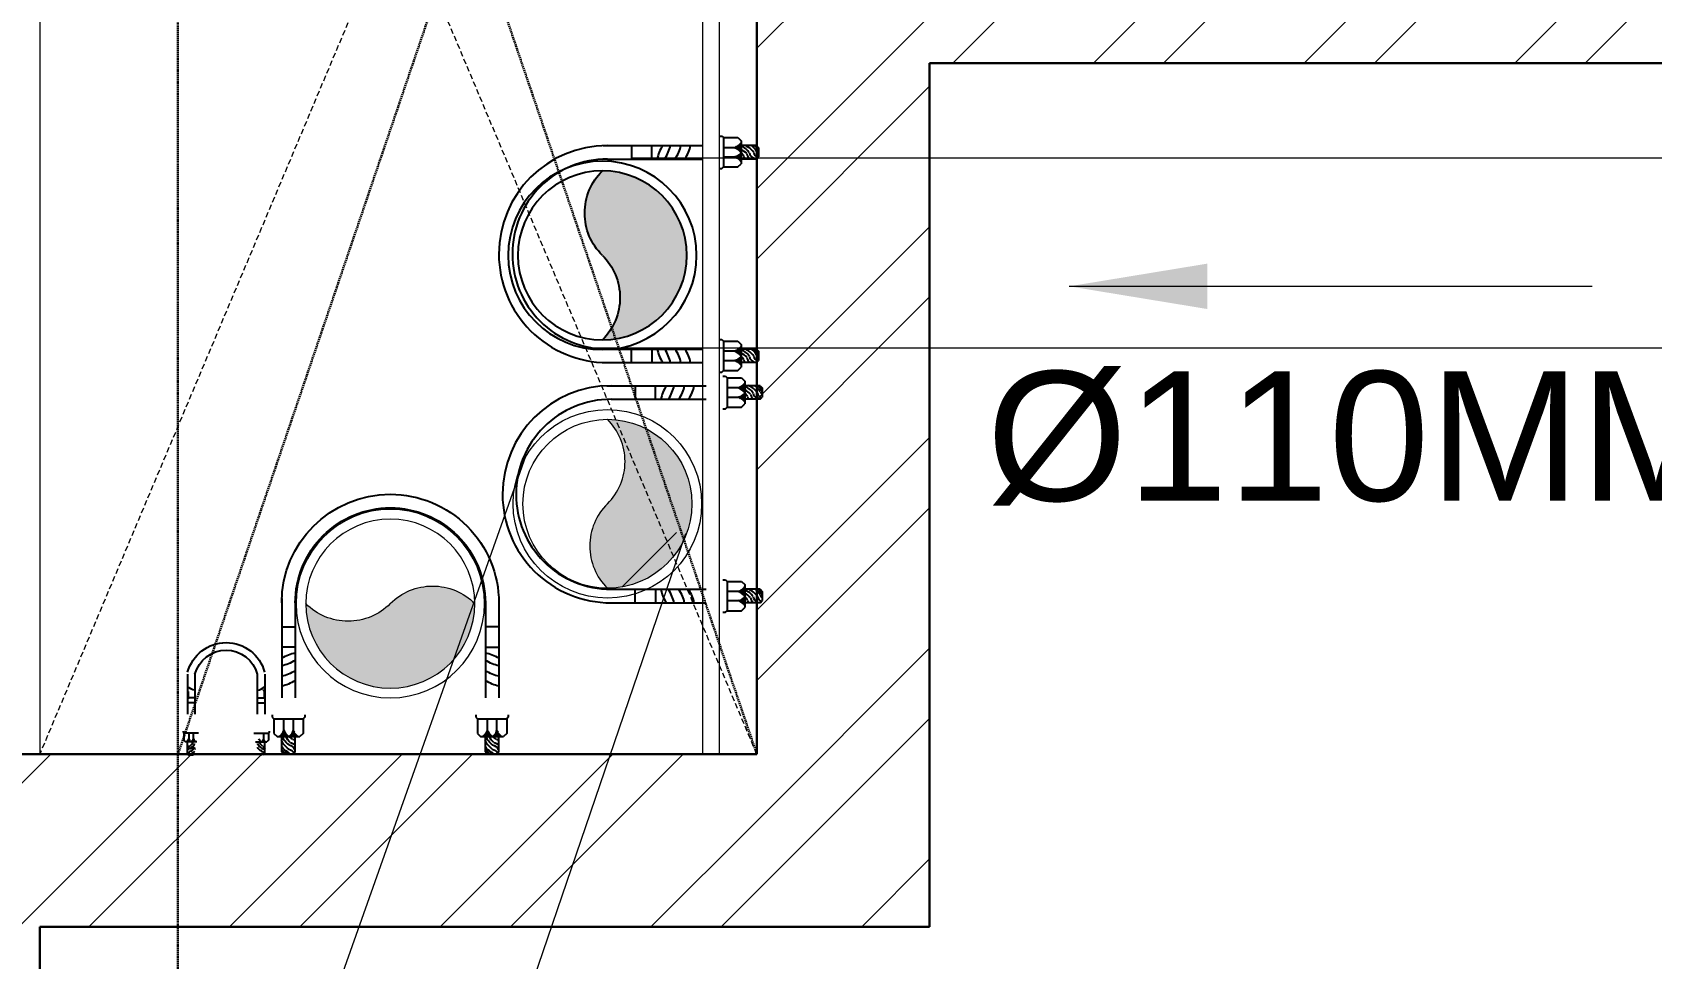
# Model space of a CAD drawing. Header units: millimetres. Extents: x 554 to 29966, y 4404 to 52986.
# Drawn here: x 17456 to 18393, y 13157 to 13693 of the extents above; entities that cross this region are included whole.
import ezdxf

# ---------------------------------------------------------------- set-up
doc = ezdxf.new("R2010")
doc.units = ezdxf.units.MM
for name, pattern in [('DASHED2', [0.375, 0.25, -0.125]), ('HIDDEN', [9.524999999999995, 6.349999999999997, -3.174999999999998]), ('HIDDEN2', [4.7624999999999975, 3.174999999999998, -1.587499999999999])]:
    doc.linetypes.add(name, pattern=pattern)
for name, color, linetype, lineweight in [('A-VOID-ABOV', 8, 'HIDDEN2', 5), ('PIPE SUPPORT', 24, 'Continuous', 18), ('PP-BEAM', 6, 'DASHED2', 30), ('PP-WALL', 7, 'Continuous', 30), ('RWP', 150, 'Continuous', 18), ('SWP', 1, 'Continuous', 15), ('WALL HATCH', 8, 'Continuous', 0)]:
    doc.layers.add(name, color=color, linetype=linetype, lineweight=lineweight)
doc.layers.add('SH - WWP', color=94, linetype='Continuous', lineweight=0, true_color=0x009e00)
doc.layers.add('SH- WWP', color=92, linetype='Continuous')
doc.styles.add('_MAA_200', font='Arial Narrow.ttf', dxfattribs={"height": 100})
doc.styles.get("Standard").update_dxf_attribs({"font": 'arial.ttf'})
doc.dimstyles.new('COLUMN DIM PLAN', dxfattribs={"dimtxt": 100, "dimasz": 50, "dimexe": 0, "dimexo": 0, "dimgap": 30, "dimtad": 0, "dimdec": 0, "dimdsep": 46, "dimtxsty": '_MAA_200', "dimblk": 'ARCHTICK', "dimcen": 2.5, "dimdle": 50, "dimclrd": 256, "dimclre": 256, "dimclrt": 256, "dimadec": 0, "dimazin": 0, "dimtfac": 1, "dimtdec": 0, "dimtmove": 1, "dimatfit": 3, "dimfxl": 1, "dimlwd": -1, "dimlwe": -1, "dimarcsym": 0})
pattern_1 = [(45, (-2728487.738031354, 3305291.588856062), (-60.98795987733971, 60.98795987733972), []), (45, (-2728447.079391504, 3305291.588856062), (-60.98795987733971, 60.98795987733972), [])]

# ---------------------------------------------------------------- blocks, each defined once
blk = doc.blocks.new('_ArchTick')
at = {"color": 0, "linetype": 'ByBlock', "const_width": 0.15}
blk.add_lwpolyline([(-0.5, -0.5), (0.5, 0.5)], dxfattribs=at)
blk = doc.blocks.new('*X16')
at = {"color": 0}
for p, q in [((113.6040440224238, 341.4692042597887), (113.7240518539459, 341.5892120913109)), ((113.7279130090329, 341.4162965511011), (114.3176786467903, 342.0060621888587)), ((113.8423566890578, 341.3539635358294), (114.318169125598, 341.8297759723697)), ((113.9481308900426, 341.2829610415177), (114.3186596044057, 341.6534897558808)), ((114.0456951115147, 341.2037485676931), (114.3191500832134, 341.4772035393919)), ((114.1352787081868, 341.1165554690687), (114.3196405620211, 341.3009173229029)), ((114.2169109186877, 341.0214109842728), (114.3201310408288, 341.1246311064139)), ((114.2904245531791, 340.9181479234677), (114.3206215196365, 340.948344889925))]:
    blk.add_line(p, q, dxfattribs=at)
blk = doc.blocks.new('HGRHGHYH')
at = {"layer": 'PIPE SUPPORT', "lineweight": -3}
for p, q in [((710620.017560834, 46857.95547085467), (710620.017560834, 46834.33842546731)), ((710624.4910779987, 46858.00753927821), (710624.4910779987, 46834.33842546745)), ((710661.3965331423, 46858.00753927821), (710661.3965331423, 46834.33842546745)), ((710665.870050307, 46857.95547085467), (710665.870050307, 46834.33842546731)), ((710620.8709940438, 46848.9311018298), (710620.8709940438, 46848.18003857404)), ((710624.4910779987, 46843.99846498478), (710620.017560834, 46843.97243077303)), ((710624.4910779987, 46841.09759101116), (710620.017560834, 46841.09759101116)), ((710620.8709940438, 46848.18003857404), (710620.4041444306, 46847.71318896184)), ((710620.4041444306, 46847.71318896184), (710620.4041444306, 46843.45694679453)), ((710661.3965331423, 46843.99846498478), (710665.870050307, 46843.97243077303)), ((710661.3965331423, 46841.09759101116), (710665.870050307, 46841.09759101116)), ((710665.4834667103, 46847.71318896184), (710665.4834667103, 46843.45694679453)), ((710617.486735596, 46824.33842545249), (710617.486735596, 46823.58736219754)), ((710617.486735596, 46823.58736219754), (710617.8929129597, 46823.18118483442)), ((710626.6157258732, 46823.18118483442), (710617.8929129597, 46823.18118483442)), ((710617.9496318431, 46823.12051258453), (710617.9496318431, 46818.86427041721)), ((710620.9149384896, 46823.18118483442), (710620.9149384896, 46819.82368085266)), ((710659.2718852677, 46823.18118483442), (710667.9946981815, 46823.18118483442)), ((710662.2978708799, 46819.81647621835), (710662.2978708799, 46823.18118483442)), ((710664.9726726515, 46823.18118483442), (710664.9726726515, 46819.82368085266)), ((710667.9379792975, 46823.12051258453), (710667.9379792975, 46818.86427041721)), ((710668.400875545, 46823.58736219754), (710667.9946981815, 46823.18118483442)), ((710668.400875545, 46824.33842545249), (710668.400875545, 46823.58736219754)), ((710617.9496318431, 46818.86427041721), (710618.8754243389, 46817.93847792246)), ((710625.6292611284, 46817.93847792246), (710618.8754243389, 46817.93847792246)), ((710619.9706203837, 46811.15510292288), (710619.9706203837, 46817.93292071131)), ((710619.9706203837, 46811.15510292288), (710620.9514913493, 46810.17423195795)), ((710660.2583500124, 46817.93847792246), (710667.0121868018, 46817.93847792246)), ((710661.4434735925, 46811.15510292288), (710662.4243445582, 46810.17423195795)), ((710662.4243445582, 46810.17423195795), (710664.9361197916, 46810.17423195795)), ((710665.9169907572, 46811.15510292288), (710664.9361197916, 46810.17423195795)), ((710665.9169907572, 46811.15510292288), (710665.9169907572, 46817.93292071131)), ((710667.9379792975, 46818.86427041721), (710667.0121868018, 46817.93847792246))]:
    blk.add_line(p, q, dxfattribs=at)
for radius in [23.56132894597941, 19.08750877272781]:
    blk.add_arc((710642.9438055705, 46853.12595794539), radius, 14.81787845265077, 165.1821215473492, dxfattribs=at)
at = {"layer": 'PIPE SUPPORT', "lineweight": -3, "extrusion": (0, 0, -1)}
for centre, major_axis, ratio, start_param, end_param in [((710626.0681659406, 46857.04269787628), (-6.151017375214372, 6.151017375214372), 0.9999999996661143, 4.109297307100639, 4.696194497845082), ((710659.1997548653, 46820.72032941198), (-2.282024696256826, 2.282024696256826), 0.9999999991016156, 2.631822640257962, 3.390408898581517), ((710665.4106651419, 46820.72032941198), (2.282024696144641, 2.282024696144641), 0.999999999637639, 2.887822711728336, 3.651362666647861), ((710662.2235368731, 46820.19316780278), (1.956046006922536, 1.956046006922536), 0.9999999998720912, 0.9126796448566, 1.738241186575686), ((710668.0728814824, 46820.72032941198), (2.282024696073218, 2.282024696073218), 0.9999999989087838, 2.892776408478627, 3.651362666944962), ((710668.6597770806, 46821.15737770115), (5.916417149257463, 5.916417149257463), 0.9999999996655577, 2.957247137780278, 3.396312688868684), ((710668.5334267244, 46819.34597414733), (-5.968419883032279, 5.968419883032277), 0.9999999986139306, 4.525575234265462, 4.924237367981683), ((710668.1112861901, 46819.28087430629), (6.728174899515832, 6.728174899515832), 0.9999999960109655, 2.900564698146366, 3.132660851971003), ((710667.67685345, 46818.55632637804), (-6.72817493470283, 6.72817493470283), 0.9999999948836359, 4.4713610270174, 4.641313219648759), ((710668.6941774103, 46820.31730185854), (4.657047953934257, 4.657047953934259), 0.9999999998143312, 3.071035400155689, 3.556541279524882), ((710661.8955381596, 46806.00151706109), (-3.179768696389378, 3.179768696389378), 0.9999999973979004, 0.9763898284104179, 1.167414142967231), ((710662.5512160296, 46809.39370073169), (1.314074097734991, 1.314074097734991), 0.9999999995543982, -0.4381618592171244, 0.3519463012584327), ((710662.9670973838, 46808.91284669548), (2.512809723012713, 2.512809723012713), 0.999999999859323, -0.5553662055825017, 0.1412754331300625), ((710663.1182685232, 46810.80726218458), (-2.505444745391315, 2.505444745391313), 0.9999999995484671, 1.015994449466341, 1.696008060453134), ((710663.5233797455, 46810.92842232572), (3.179768684796008, 3.179768684796011), 0.9999999978171192, -0.594406500628123, -0.224102447289598)]:
    blk.add_ellipse(centre, major_axis=major_axis, ratio=ratio, start_param=start_param, end_param=end_param, dxfattribs=at)
at = {"layer": 'PIPE SUPPORT', "lineweight": -3}
for centre, major_axis, ratio, start_param, end_param in [((710659.8194452001, 46857.04269787628), (6.151017375214372, 6.151017375214372), 0.9999999996661143, 4.109297307100639, 4.696194497845082), ((710617.8147296587, 46820.72032941198), (-2.282024696073218, 2.282024696073218), 0.9999999989087838, 2.892776408478627, 3.651362666944962), ((710623.6640742678, 46820.19316780278), (-1.956046006922536, 1.956046006922536), 0.9999999998720912, 0.9126796448566, 1.738241186575686), ((710620.4769459988, 46820.72032941198), (-2.282024696144641, 2.282024696144641), 0.999999999637639, 2.887822711728336, 3.651362666647861), ((710622.3642313953, 46810.92842232572), (-3.179768684796008, 3.179768684796011), 0.9999999978171192, -0.594406500628123, -0.224102447289598), ((710622.7693426174, 46810.80726218458), (2.505444745391315, 2.505444745391313), 0.9999999995484671, 1.015994449466341, 1.696008060453134), ((710622.9205137569, 46808.91284669548), (-2.512809723012713, 2.512809723012713), 0.999999999859323, -0.5553662055825017, 0.1412754331300625), ((710617.1934337305, 46820.31730185854), (-4.657047953934257, 4.657047953934259), 0.9999999998143312, 3.071035400155689, 3.556541279524882), ((710623.3363951114, 46809.39370073169), (-1.314074097734991, 1.314074097734991), 0.9999999995543982, -0.4381618592171244, 0.3519463012584327), ((710617.2278340606, 46821.15737770115), (-5.916417149257457, 5.916417149257458), 0.9999999996655577, 2.957247137780278, 3.396312688868684), ((710617.3541844164, 46819.34597414733), (5.968419883032279, 5.968419883032277), 0.9999999986139306, 4.525575234265462, 4.924237367981683)]:
    blk.add_ellipse(centre, major_axis=major_axis, ratio=ratio, start_param=start_param, end_param=end_param, dxfattribs=at)
for p, xscale, yscale, zscale, rotation in [((711411.2495958997, 47078.18288877929), -2.31448123615973, 2.314481238238573, 2.314481237439788, 90), ((709871.9169150456, 47078.17568414403), 2.31448123615973, 2.31448123615973, 2.31448123615973, 270), ((709874.6380152409, 47078.18288877929), 2.31448123615973, 2.31448123615973, 2.31448123615973, 270)]:
    blk.add_blockref('*X16', p, dxfattribs=dict(at, xscale=xscale, yscale=yscale, zscale=zscale, rotation=rotation))
blk = doc.blocks.new('*X26')
at = {"color": 0}
for p, q in [((113.7279130090329, 341.4162965511011), (114.3176786467903, 342.0060621888587)), ((113.8423566890578, 341.3539635358294), (114.318169125598, 341.8297759723697)), ((113.6040440224238, 341.4692042597887), (113.7240518539459, 341.5892120913109)), ((113.9481308900426, 341.2829610415177), (114.3186596044057, 341.6534897558808)), ((114.0456951115147, 341.2037485676931), (114.3191500832134, 341.4772035393919)), ((114.1352787081868, 341.1165554690687), (114.3196405620211, 341.3009173229029)), ((114.2169109186877, 341.0214109842728), (114.3201310408288, 341.1246311064139)), ((114.2904245531791, 340.9181479234677), (114.3206215196365, 340.948344889925))]:
    blk.add_line(p, q, dxfattribs=at)
blk = doc.blocks.new('YRTRT')
at = {"layer": 'PIPE SUPPORT', "lineweight": -3}
for p, q in [((96462.33814704539, -13447.57362357114), (96462.39076985273, -13447.52100076377)), ((96462.33818283866, -13447.5735877779), (96462.33818283866, -13447.93724713893)), ((96462.60556003159, -13447.52100076377), (96462.39076985273, -13447.52100076377)), ((96462.65818283898, -13447.57362357114), (96462.60556003159, -13447.52100076377)), ((96462.65818283898, -13447.57362357114), (96462.65818283898, -13447.93724713893)), ((96467.15814704986, -13447.5736235712), (96467.21076985725, -13447.52100076383)), ((96467.15818284314, -13447.57358777796), (96467.15818284314, -13447.93724713899)), ((96467.42556003603, -13447.52100076383), (96467.21076985725, -13447.52100076383)), ((96467.47818284339, -13447.5736235712), (96467.42556003603, -13447.52100076383)), ((96467.47818284339, -13447.5736235712), (96467.47818284339, -13447.93724713899)), ((96462.15192819848, -13448.01174899501), (96462.22643005454, -13447.93724713893)), ((96462.76993562304, -13447.93724713893), (96462.22643005454, -13447.93724713893)), ((96462.8444374791, -13448.01174899501), (96462.76993562304, -13447.93724713893)), ((96466.97192820298, -13448.01174899506), (96467.04643005902, -13447.93724713899)), ((96467.5899356275, -13447.93724713899), (96467.04643005902, -13447.93724713899)), ((96467.66443748357, -13448.01174899506), (96467.5899356275, -13447.93724713899)), ((96462.11467727047, -13448.39183319975), (96462.15192819848, -13448.35426413015)), ((96462.15192819848, -13448.35426413015), (96462.15192819848, -13448.01174899501)), ((96462.8444374791, -13448.35426413015), (96462.15192819848, -13448.35426413016)), ((96462.39055710298, -13448.35914664454), (96462.39055710298, -13448.08895620788)), ((96462.60580803412, -13448.08837642497), (96462.60580803412, -13448.35914664454)), ((96462.8444374791, -13448.35426413015), (96462.8444374791, -13448.01174899501)), ((96462.88200654867, -13448.39183319971), (96462.8444374791, -13448.35426413015)), ((96466.93467727493, -13448.39183319981), (96466.97192820298, -13448.35426413021)), ((96466.97192820298, -13448.35426413021), (96466.97192820298, -13448.01174899506)), ((96467.66443748357, -13448.35426413021), (96466.97192820293, -13448.35426413021)), ((96467.21055710744, -13448.3591466446), (96467.21055710744, -13448.08895620793)), ((96467.42580803859, -13448.08837642502), (96467.42580803859, -13448.3591466446)), ((96467.66443748357, -13448.35426413021), (96467.66443748357, -13448.01174899506)), ((96467.70200655314, -13448.39183319977), (96467.66443748357, -13448.35426413021)), ((96462.11467727047, -13448.45227396465), (96462.11467727047, -13448.39183319975)), ((96462.88200654867, -13448.45227396465), (96462.88200654867, -13448.39183319971)), ((96466.93467727493, -13448.4522739647), (96466.93467727493, -13448.39183319981)), ((96467.70200655314, -13448.4522739647), (96467.70200655314, -13448.39183319977)), ((96462.33818283863, -13451.20444779245), (96462.33818283866, -13448.85227396524)), ((96462.65818283893, -13451.10227396739), (96462.65818283898, -13448.85227396524)), ((96467.15818284314, -13451.10227396739), (96467.15818284314, -13448.85227396524)), ((96467.47818284342, -13451.20444779245), (96467.47818284342, -13448.85227396524)), ((96462.65818283893, -13450.05157989724), (96462.33818283863, -13450.05157989724)), ((96467.15818284314, -13450.05157989724), (96467.47818284342, -13450.05157989724)), ((96462.33818283863, -13450.53158634531), (96462.65818283893, -13450.53158634531)), ((96467.47818284342, -13450.53158634531), (96467.15818284314, -13450.53158634531))]:
    blk.add_line(p, q, dxfattribs=at)
at = {"layer": 'PIPE SUPPORT', "lineweight": -3, "extrusion": (0, 0, -1)}
for centre, major_axis, ratio, start_param, end_param in [((96462.53642395487, -13447.45332862739), (-0.1348098849770459, 0.1348098849770459), 0.9999999999034614, 4.157022774732605, 5.034816392505097), ((96462.55873559946, -13447.47912599548), (-0.0704988429273759, 0.0704988429273759), 0.9999999996588605, 4.274227121095428, 5.064335280969733), ((96462.59391210222, -13447.29713852289), (0.1705916077439833, 0.1705916077439833), 0.9999999985280374, 2.547186153119761, 2.738210467946155), ((96462.26044305008, -13448.00956358513), (0.3609602732295892, 0.3609602732295892), 0.9999999997756027, -0.2410279549909113, 0.1079206814815465), ((96462.28374995916, -13447.97069226828), (-0.3609602732425226, 0.3609602732425225), 0.9999999999533216, 1.329768371900432, 1.608853964383862), ((96467.35642395935, -13447.45332862745), (-0.1348098849665495, 0.1348098849665495), 0.9999999999247476, 4.157022774657454, 5.03481639246887), ((96467.37873560397, -13447.47912599554), (-0.0704988429250919, 0.0704988429250919), 0.9999999996778886, 4.274227121094328, 5.064335281009006), ((96467.41391210668, -13447.29713852295), (0.1705916077644787, 0.1705916077644788), 0.9999999991030039, 2.547186153401375, 2.738210468153488), ((96467.08044305457, -13448.00956358519), (-0.3609602734738453, 0.3609602734738452), 0.9999999993067497, 1.329768372063623, 1.678717008183729), ((96467.10374996363, -13447.97069226834), (-0.3609602734695469, 0.3609602734695469), 0.9999999993199254, 1.329768372023264, 1.608853964365007), ((96462.1410721338, -13448.16111274652), (-0.1836427454511332, 0.1836427454511332), 0.999999999893351, 1.321980081539759, 2.080566339304299), ((96462.50657992787, -13447.56146236965), (0.170591607840616, 0.170591607840616), 0.9999999998175798, 2.547186153677094, 3.128809838001576), ((96462.44831248886, -13447.63531754856), (-0.1705916080412037, 0.1705916080412037), 0.999999999172634, 4.117982480944434, 4.401037373670084), ((96462.52831376503, -13447.55496224171), (0.1344147607712574, 0.1344147607712574), 0.9999999998539598, 2.586790775358184, 3.465894773409693), ((96462.61178995932, -13448.11869015334), (-0.1574100663563356, 0.1574100663563356), 0.9999999999594631, 5.625068624619608, 6.450630167201308), ((96462.13815034585, -13448.30887129395), (0.3609602732356619, 0.3609602732356619), 0.999999999762126, -0.2410279549788759, -0.0299974789023303), ((96462.22917148277, -13448.06516695129), (-0.2498462551250625, 0.2498462551250622), 0.9999999996142932, 1.500239073097558, 1.985744952294209), ((96462.23101702826, -13448.11023623238), (-0.3174102312506335, 0.3174102312506335), 0.9999999999588574, 1.386450810686251, 1.960581019537734), ((96462.35531027, -13448.16111274652), (-0.183642745501428, 0.183642745501428), 0.9999999996070283, 1.31702638475077, 2.080566339197591), ((96462.23779560637, -13448.01305613057), (0.3202001287203565, 0.3202001287203566), 0.9999999998669814, -0.1868137474059075, 0.421005137251335), ((96462.85512458676, -13448.16111274652), (-0.1836427454341228, 0.1836427454341228), 0.9999999998437497, 5.773415294580192, 6.532001552497469), ((96466.96107213826, -13448.16111274657), (-0.1836427454511332, 0.1836427454511332), 0.999999999893351, 1.321980081539759, 2.080566339304299), ((96467.32657993236, -13447.56146236971), (-0.1705916078916122, 0.1705916078916121), 0.9999999997420946, 4.117982480757515, 4.699606164845294), ((96467.26831249335, -13447.63531754862), (-0.1705916079033848, 0.1705916079033847), 0.999999999742952, 4.117982480782877, 4.401037373487326), ((96467.34831376949, -13447.55496224177), (0.1344147607729148, 0.1344147607729148), 0.9999999997529544, 2.586790775312957, 3.465894773457341), ((96467.43178996381, -13448.11869015339), (-0.1574100663563356, 0.1574100663563356), 0.9999999999594631, 5.625068624619608, 6.450630167201308), ((96466.9581503503, -13448.308871294), (0.3609602732254824, 0.3609602732254824), 0.9999999990776997, -0.2410279551250054, -0.02999747893383), ((96467.04917148722, -13448.06516695134), (-0.2498462551128566, 0.2498462551128566), 0.9999999996738447, 1.500239073083246, 1.985744952330576), ((96467.05101703267, -13448.11023623244), (-0.3174102312642302, 0.3174102312642302), 0.9999999999294054, 1.386450810713712, 1.96058101953486), ((96467.17531027444, -13448.16111274657), (-0.183642745428047, 0.1836427454280469), 0.9999999999834772, 1.31702638455914, 2.080566339320697), ((96467.05779561082, -13448.01305613062), (0.320200128723769, 0.320200128723769), 0.999999999775471, -0.1868137474271345, 0.421005137292974), ((96467.67512459122, -13448.16111274657), (0.1836427454511332, 0.1836427454511332), 0.9999999998933508, 4.202618967875284, 4.961205225639825), ((96462.19716735712, -13449.89698836559), (0.54999385537602, 0.5499938553760205), 0.9999999999969306, -0.6092701060824738, -0.1632660786873334), ((96467.61919832494, -13449.89698836559), (-0.5499938553760205, 0.5499938553760205), 0.9999999999969301, 0.1632660786873338, 0.609270106082474), ((96462.19716735712, -13450.12858373326), (0.5499938553737664, 0.5499938553737665), 0.9999999999653816, -0.6092701060972799, -0.1632660786923932), ((96463.20624228605, -13448.48989175245), (-0.6743740752795976, 0.6743740752795975), 0.9999998328735095, 4.539180955360865, 4.549122928501664), ((96463.20624228605, -13448.72148712014), (-0.6743740340197633, 0.6743740340197631), 0.999999892291208, 4.539180945274946, 4.549122918973353), ((96466.61012339604, -13448.48989175245), (0.6743740752789461, 0.6743740752789462), 0.999999832874448, 1.73406237867807, 1.744004351818876), ((96466.61012339604, -13448.72148712014), (0.6743740340217865, 0.6743740340217868), 0.9999998922882944, 1.734062388205763, 1.744004361904144), ((96467.61919832494, -13450.12858373326), (-0.5499938553737664, 0.5499938553737663), 0.9999999999653807, 0.1632660786923936, 0.60927010609728), ((96462.19716735712, -13450.37672196184), (0.54999385537602, 0.5499938553760205), 0.9999999999969306, -0.6092701060824738, -0.1632660786873334), ((96462.8779829776, -13448.88655582733), (-0.7483036447213935, 0.7483036447213935), 0.9999999999909798, 4.131018386160066, 4.462271126186356), ((96463.20624228605, -13448.96962534873), (-0.6743740340197633, 0.6743740340197631), 0.999999892291208, 4.539180945274946, 4.549122918973353), ((96466.93838270444, -13448.88655582733), (0.7483036447213935, 0.7483036447213935), 0.9999999999909795, 1.820914180993225, 2.152166921019516), ((96466.61012339604, -13448.96962534873), (0.6743740340217865, 0.6743740340217868), 0.9999998922882944, 1.734062388205763, 1.744004361904144), ((96467.61919832494, -13450.37672196184), (-0.5499938553760205, 0.5499938553760205), 0.9999999999969301, 0.1632660786873338, 0.609270106082474), ((96464.90818284106, -13451.10227396745), (1.817264429336318, 1.817264429336318), 0.9999999999969258, 2.356194490190806, 3.926990816988777), ((96464.90818284106, -13451.10227396745), (1.590990259148384, 1.590990259148384), 0.9999999999933532, 2.356194490189019, 3.926990816990564), ((96464.90818284106, -13451.10227396745), (-1.590990259148384, 1.590990259148384), 0.9999999999998207, 2.356194490192254, 3.926990816987331), ((96464.90818284106, -13451.10227396745), (1.81726442934102, 1.817264429341022), 0.9999999999974116, 0.7853981633987424, 2.356194490191048)]:
    blk.add_ellipse(centre, major_axis=major_axis, ratio=ratio, start_param=start_param, end_param=end_param, dxfattribs=at)
at = {"layer": 'PIPE SUPPORT', "lineweight": -3, "xscale": 0.1862546401715415, "yscale": 0.1862546401715415, "zscale": 0.1862546401715415, "rotation": 90}
for p in [(96525.97121210213, -13469.23003458454), (96526.23897231332, -13469.22945480163), (96530.7912121066, -13469.23003458459), (96531.0589723178, -13469.22945480168)]:
    blk.add_blockref('*X26', p, dxfattribs=at)
blk = doc.blocks.new('*X19')
at = {"color": 0}
for p, q in [((113.7279130090329, 341.4162965511011), (114.3176786467903, 342.0060621888587)), ((113.8423566890578, 341.3539635358294), (114.318169125598, 341.8297759723697)), ((113.6040440224238, 341.4692042597887), (113.7240518539459, 341.5892120913109)), ((113.9481308900426, 341.2829610415177), (114.3186596044057, 341.6534897558808)), ((114.0456951115147, 341.2037485676931), (114.3191500832134, 341.4772035393919)), ((114.1352787081868, 341.1165554690687), (114.3196405620211, 341.3009173229029)), ((114.2169109186877, 341.0214109842728), (114.3201310408288, 341.1246311064139)), ((114.2904245531791, 340.9181479234677), (114.3206215196365, 340.948344889925))]:
    blk.add_line(p, q, dxfattribs=at)
blk = doc.blocks.new('MNBMBM')
at = {"layer": 'PIPE SUPPORT', "lineweight": -3}
for p, q in [((96481.19327059848, -13447.57362357126), (96481.24589340582, -13447.52100076388)), ((96481.19327059848, -13447.57362357126), (96481.19327059848, -13447.93724713904)), ((96481.24589340582, -13447.52100076388), (96481.46068358464, -13447.52100076388)), ((96481.513306392, -13447.57362357126), (96481.46068358464, -13447.52100076388)), ((96481.51327059873, -13447.57358777802), (96481.51327059873, -13447.93724713904)), ((96486.01327060293, -13447.5736235712), (96486.0658934103, -13447.52100076383)), ((96486.01327060293, -13447.5736235712), (96486.01327060293, -13447.93724713899)), ((96486.0658934103, -13447.52100076383), (96486.28068358912, -13447.52100076383)), ((96486.3333063965, -13447.5736235712), (96486.28068358912, -13447.52100076383)), ((96486.33327060322, -13447.57358777796), (96486.33327060322, -13447.93724713899)), ((96481.00701595827, -13448.01174899512), (96481.08151781435, -13447.93724713904)), ((96481.08151781435, -13447.93724713904), (96481.62502338283, -13447.93724713904)), ((96481.69952523893, -13448.01174899512), (96481.62502338283, -13447.93724713904)), ((96485.82701596274, -13448.01174899507), (96485.90151781883, -13447.93724713899)), ((96485.90151781883, -13447.93724713899), (96486.44502338734, -13447.93724713899)), ((96486.51952524339, -13448.01174899507), (96486.44502338734, -13447.93724713899)), ((96480.96944688873, -13448.39183319983), (96481.00701595827, -13448.35426413027)), ((96481.00701595827, -13448.35426413027), (96481.00701595827, -13448.01174899512)), ((96481.00701595827, -13448.35426413027), (96481.69952523893, -13448.35426413027)), ((96481.24564540328, -13448.08837642508), (96481.24564540328, -13448.35914664466)), ((96481.46089633444, -13448.35914664466), (96481.46089633444, -13448.08895620799)), ((96481.69952523893, -13448.35426413027), (96481.69952523893, -13448.01174899512)), ((96481.73677616696, -13448.39183319987), (96481.69952523893, -13448.35426413027)), ((96485.7894468932, -13448.39183319977), (96485.82701596274, -13448.35426413021)), ((96485.82701596274, -13448.35426413021), (96485.82701596274, -13448.01174899507)), ((96485.82701596274, -13448.35426413021), (96486.51952524339, -13448.35426413022)), ((96486.06564540775, -13448.08837642503), (96486.06564540775, -13448.3591466446)), ((96486.28089633891, -13448.3591466446), (96486.28089633891, -13448.08895620794)), ((96486.51952524339, -13448.35426413021), (96486.51952524339, -13448.01174899507)), ((96486.5567761714, -13448.39183319981), (96486.51952524339, -13448.35426413021)), ((96480.96944688873, -13448.45227396476), (96480.96944688873, -13448.39183319983)), ((96481.73677616696, -13448.45227396476), (96481.73677616696, -13448.39183319987)), ((96485.7894468932, -13448.45227396471), (96485.7894468932, -13448.39183319977)), ((96486.5567761714, -13448.45227396471), (96486.5567761714, -13448.39183319981)), ((96481.19327059844, -13451.20444779251), (96481.19327059844, -13448.8522739653)), ((96481.51327059873, -13451.10227396745), (96481.51327059873, -13448.8522739653)), ((96486.01327060293, -13451.10227396745), (96486.01327060293, -13448.8522739653)), ((96486.33327060322, -13451.20444779251), (96486.33327060322, -13448.8522739653)), ((96481.51327059873, -13450.0515798973), (96481.19327059844, -13450.0515798973)), ((96486.01327060293, -13450.0515798973), (96486.33327060322, -13450.0515798973)), ((96481.19327059844, -13450.53158634537), (96481.51327059873, -13450.53158634537)), ((96486.33327060322, -13450.53158634537), (96486.01327060293, -13450.53158634537))]:
    blk.add_line(p, q, dxfattribs=at)
for centre, major_axis, ratio, start_param, end_param in [((96481.56770347824, -13447.97069226839), (0.3609602734695469, 0.3609602734695469), 0.9999999993199254, 1.329768372023264, 1.608853964365007), ((96481.5910103873, -13448.00956358525), (0.3609602734738453, 0.3609602734738452), 0.9999999993067497, 1.329768372063623, 1.678717008183729), ((96481.25754133517, -13447.29713852301), (-0.1705916077644787, 0.1705916077644788), 0.9999999991030039, 2.547186153401375, 2.738210468153488), ((96481.29271783795, -13447.4791259956), (0.0704988429250919, 0.0704988429250919), 0.9999999996778886, 4.274227121094328, 5.064335281009006), ((96481.31502948253, -13447.45332862751), (0.1348098849665495, 0.1348098849665495), 0.9999999999247476, 4.157022774657454, 5.03481639246887), ((96486.38770348275, -13447.97069226834), (0.3609602732425226, 0.3609602732425225), 0.9999999999533216, 1.329768371900432, 1.608853964383862), ((96486.41101039178, -13448.00956358519), (-0.3609602732295892, 0.3609602732295892), 0.9999999997756027, -0.2410279549909113, 0.1079206814815465), ((96486.07754133963, -13447.29713852295), (-0.1705916077439833, 0.1705916077439833), 0.9999999985280374, 2.547186153119761, 2.738210467946155), ((96486.1127178424, -13447.47912599554), (0.0704988429273759, 0.0704988429273759), 0.9999999996588605, 4.274227121095428, 5.064335280969733), ((96486.13502948698, -13447.45332862745), (0.1348098849770459, 0.1348098849770459), 0.9999999999034614, 4.157022774732605, 5.034816392505097), ((96480.99632885063, -13448.16111274663), (-0.1836427454511332, 0.1836427454511332), 0.9999999998933508, 4.202618967875284, 4.961205225639825), ((96481.61365783105, -13448.01305613068), (-0.320200128723769, 0.320200128723769), 0.999999999775471, -0.1868137474271345, 0.421005137292974), ((96481.62043640915, -13448.11023623249), (0.3174102312642302, 0.3174102312642302), 0.9999999999294054, 1.386450810713712, 1.96058101953486), ((96481.49614316745, -13448.16111274663), (0.183642745428047, 0.1836427454280469), 0.9999999999834772, 1.31702638455914, 2.080566339320697), ((96481.62228195462, -13448.0651669514), (0.2498462551128566, 0.2498462551128566), 0.9999999996738447, 1.500239073083246, 1.985744952330576), ((96481.71330309154, -13448.30887129406), (-0.3609602732254824, 0.3609602732254824), 0.9999999990776997, -0.2410279551250054, -0.02999747893383), ((96481.3231396724, -13447.55496224183), (-0.1344147607729148, 0.1344147607729148), 0.9999999997529544, 2.586790775312957, 3.465894773457341), ((96481.23966347807, -13448.11869015345), (0.1574100663563356, 0.1574100663563356), 0.9999999999594631, 5.625068624619608, 6.450630167201308), ((96481.34487350953, -13447.56146236977), (0.1705916078916122, 0.1705916078916121), 0.9999999997420946, 4.117982480757515, 4.699606164845294), ((96481.40314094852, -13447.63531754867), (0.1705916079033848, 0.1705916079033847), 0.999999999742952, 4.117982480782877, 4.401037373487326), ((96481.71038130358, -13448.16111274663), (0.1836427454511332, 0.1836427454511332), 0.999999999893351, 1.321980081539759, 2.080566339304299), ((96485.81632885511, -13448.16111274658), (0.1836427454341228, 0.1836427454341228), 0.9999999998437497, 5.773415294580192, 6.532001552497469), ((96486.43365783551, -13448.01305613062), (-0.3202001287203565, 0.3202001287203566), 0.9999999998669814, -0.1868137474059075, 0.421005137251335), ((96486.44043641358, -13448.11023623244), (0.3174102312506335, 0.3174102312506335), 0.9999999999588574, 1.386450810686251, 1.960581019537734), ((96486.31614317188, -13448.16111274658), (0.183642745501428, 0.183642745501428), 0.9999999996070283, 1.31702638475077, 2.080566339197591), ((96486.44228195908, -13448.06516695135), (0.2498462551250625, 0.2498462551250622), 0.9999999996142932, 1.500239073097558, 1.985744952294209), ((96486.53330309603, -13448.30887129401), (-0.3609602732356619, 0.3609602732356619), 0.999999999762126, -0.2410279549788759, -0.0299974789023303), ((96486.14313967685, -13447.55496224177), (-0.1344147607712574, 0.1344147607712574), 0.9999999998539598, 2.586790775358184, 3.465894773409693), ((96486.05966348256, -13448.11869015339), (0.1574100663563356, 0.1574100663563356), 0.9999999999594631, 5.625068624619608, 6.450630167201308), ((96486.16487351398, -13447.56146236971), (-0.170591607840616, 0.170591607840616), 0.9999999998175798, 2.547186153677094, 3.128809838001576), ((96486.22314095296, -13447.63531754862), (0.1705916080412037, 0.1705916080412037), 0.999999999172634, 4.117982480944434, 4.401037373670084), ((96486.53038130805, -13448.16111274658), (0.1836427454511332, 0.1836427454511332), 0.999999999893351, 1.321980081539759, 2.080566339304299), ((96481.05225511693, -13449.89698836564), (0.5499938553760205, 0.5499938553760205), 0.9999999999969301, 0.1632660786873338, 0.609270106082474), ((96486.47428608478, -13449.89698836564), (-0.54999385537602, 0.5499938553760205), 0.9999999999969306, -0.6092701060824738, -0.1632660786873334), ((96481.05225511693, -13450.12858373331), (0.5499938553737664, 0.5499938553737663), 0.9999999999653807, 0.1632660786923936, 0.60927010609728), ((96482.06133004584, -13448.48989175251), (-0.6743740752789461, 0.6743740752789462), 0.999999832874448, 1.73406237867807, 1.744004351818876), ((96482.06133004584, -13448.7214871202), (-0.6743740340217865, 0.6743740340217868), 0.9999998922882944, 1.734062388205763, 1.744004361904144), ((96485.46521115582, -13448.48989175251), (0.6743740752795976, 0.6743740752795975), 0.9999998328735095, 4.539180955360865, 4.549122928501664), ((96485.46521115582, -13448.7214871202), (0.6743740340197633, 0.6743740340197631), 0.999999892291208, 4.539180945274946, 4.549122918973353), ((96486.47428608478, -13450.12858373331), (-0.5499938553737664, 0.5499938553737665), 0.9999999999653816, -0.6092701060972799, -0.1632660786923932), ((96481.05225511693, -13450.3767219619), (0.5499938553760205, 0.5499938553760205), 0.9999999999969301, 0.1632660786873338, 0.609270106082474), ((96481.73307073742, -13448.88655582739), (-0.7483036447213935, 0.7483036447213935), 0.9999999999909795, 1.820914180993225, 2.152166921019516), ((96482.06133004584, -13448.96962534879), (-0.6743740340217865, 0.6743740340217868), 0.9999998922882944, 1.734062388205763, 1.744004361904144), ((96485.79347046425, -13448.88655582739), (0.7483036447213935, 0.7483036447213935), 0.9999999999909798, 4.131018386160066, 4.462271126186356), ((96485.46521115582, -13448.96962534879), (0.6743740340197633, 0.6743740340197631), 0.999999892291208, 4.539180945274946, 4.549122918973353), ((96486.47428608478, -13450.3767219619), (-0.54999385537602, 0.5499938553760205), 0.9999999999969306, -0.6092701060824738, -0.1632660786873334), ((96483.76327060082, -13451.10227396751), (-1.81726442934102, 1.817264429341022), 0.9999999999974116, 0.7853981633987424, 2.356194490191048), ((96483.76327060082, -13451.10227396751), (1.590990259148384, 1.590990259148384), 0.9999999999998207, 2.356194490192254, 3.926990816987331), ((96483.76327060084, -13451.10227396751), (-1.590990259148384, 1.590990259148384), 0.9999999999933532, 2.356194490189019, 3.926990816990564), ((96483.76327060084, -13451.10227396751), (-1.817264429336318, 1.817264429336318), 0.9999999999969258, 2.356194490190806, 3.926990816988777)]:
    blk.add_ellipse(centre, major_axis=major_axis, ratio=ratio, start_param=start_param, end_param=end_param, dxfattribs=at)
at = {"layer": 'PIPE SUPPORT', "lineweight": -3, "extrusion": (0, 0, -1), "xscale": 0.1862546401715415, "yscale": 0.1862546401715415, "zscale": -0.1862546400003328, "rotation": 90}
for p in [(-96417.61248112409, -13469.22945480174), (-96417.88024133527, -13469.23003458465), (-96422.43248112855, -13469.22945480168), (-96422.70024133974, -13469.2300345846)]:
    blk.add_blockref('*X19', p, dxfattribs=at)
blk = doc.blocks.new('A$C3BC90C2D')
at = {"layer": 'SH- WWP', "linetype": 'Continuous'}
blk.add_hatch(color=256, dxfattribs=at).paths.add_polyline_path([(-2, 3.3651e-11, 1), (2, 2.45565e-11, -0.4173574324766371), (-2.1098011128e-06, 2.1325688894e-06, 0.4173561804767063)])
for radius in [2.231396361223231, 2]:
    blk.add_circle((0, 2.91038e-11), radius, dxfattribs=at)
for centre, start, end in [((-1, -0.9893372807709964), 44.69290126831891, 135.307098731681), ((1, 0.9893372808292042), 224.6929012683189, 315.3070987316811)]:
    blk.add_arc(centre, 1.406694087280504, start, end, dxfattribs=at)
blk = doc.blocks.new('OIUUYIU')
at = {"layer": 'PIPE SUPPORT', "lineweight": -3}
for p, q in [((96471.43208916413, -13447.5736235712), (96471.4847119715, -13447.52100076383)), ((96471.43212495738, -13447.57358777796), (96471.43212495738, -13447.93724713899)), ((96471.69950215032, -13447.52100076383), (96471.4847119715, -13447.52100076383)), ((96471.7521249577, -13447.5736235712), (96471.69950215032, -13447.52100076383)), ((96471.7521249577, -13447.5736235712), (96471.7521249577, -13447.93724713899)), ((96476.2520891686, -13447.57362357126), (96476.30471197594, -13447.52100076388)), ((96476.25212496183, -13447.57358777802), (96476.25212496183, -13447.93724713904)), ((96476.51950215481, -13447.52100076388), (96476.30471197594, -13447.52100076388)), ((96476.57212496213, -13447.57362357126), (96476.51950215481, -13447.52100076388)), ((96476.57212496213, -13447.57362357126), (96476.57212496213, -13447.93724713904)), ((96471.24587031725, -13448.01174899507), (96471.32037217329, -13447.93724713899)), ((96471.86387774178, -13447.93724713899), (96471.32037217329, -13447.93724713899)), ((96471.93837959784, -13448.01174899507), (96471.86387774178, -13447.93724713899)), ((96476.0658703217, -13448.01174899512), (96476.14037217776, -13447.93724713904)), ((96476.68387774623, -13447.93724713904), (96476.14037217776, -13447.93724713904)), ((96476.75837960232, -13448.01174899512), (96476.68387774623, -13447.93724713904)), ((96471.2086193892, -13448.39183319981), (96471.24587031725, -13448.35426413021)), ((96471.24587031725, -13448.35426413021), (96471.24587031725, -13448.01174899507)), ((96471.93837959784, -13448.35426413021), (96471.24587031725, -13448.35426413022)), ((96471.48449922173, -13448.3591466446), (96471.48449922173, -13448.08895620794)), ((96471.69975015287, -13448.08837642503), (96471.69975015287, -13448.3591466446)), ((96471.93837959784, -13448.35426413021), (96471.93837959784, -13448.01174899507)), ((96471.97594866742, -13448.39183319977), (96471.93837959784, -13448.35426413021)), ((96476.02861939363, -13448.39183319987), (96476.0658703217, -13448.35426413027)), ((96476.0658703217, -13448.35426413027), (96476.0658703217, -13448.01174899512)), ((96476.75837960232, -13448.35426413027), (96476.06587032168, -13448.35426413027)), ((96476.30449922617, -13448.35914664466), (96476.30449922617, -13448.08895620799)), ((96476.51975015733, -13448.08837642508), (96476.51975015733, -13448.35914664466)), ((96476.75837960232, -13448.35426413027), (96476.75837960232, -13448.01174899512)), ((96476.79594867188, -13448.39183319983), (96476.75837960232, -13448.35426413027)), ((96471.2086193892, -13448.45227396471), (96471.2086193892, -13448.39183319981)), ((96471.97594866742, -13448.45227396471), (96471.97594866742, -13448.39183319977)), ((96476.02861939363, -13448.45227396476), (96476.02861939363, -13448.39183319987)), ((96476.79594867188, -13448.45227396476), (96476.79594867188, -13448.39183319983)), ((96471.43212495738, -13451.20444779251), (96471.43212495738, -13448.8522739653)), ((96471.7521249577, -13451.10227396745), (96471.7521249577, -13448.8522739653)), ((96476.25212496183, -13451.10227396745), (96476.25212496183, -13448.8522739653)), ((96476.57212496216, -13451.20444779251), (96476.57212496216, -13448.8522739653)), ((96471.7521249577, -13450.0515798973), (96471.43212495738, -13450.0515798973)), ((96476.25212496183, -13450.0515798973), (96476.57212496216, -13450.0515798973)), ((96471.43212495738, -13450.53158634537), (96471.7521249577, -13450.53158634537)), ((96476.57212496216, -13450.53158634537), (96476.25212496183, -13450.53158634537))]:
    blk.add_line(p, q, dxfattribs=at)
at = {"layer": 'PIPE SUPPORT', "lineweight": -3, "extrusion": (0, 0, -1)}
for centre, major_axis, ratio, start_param, end_param in [((96471.63036607363, -13447.45332862745), (-0.1348098849770459, 0.1348098849770459), 0.9999999999034614, 4.157022774732605, 5.034816392505097), ((96471.6526777182, -13447.47912599554), (-0.0704988429273759, 0.0704988429273759), 0.9999999996588605, 4.274227121095428, 5.064335280969733), ((96471.68785422095, -13447.29713852295), (0.1705916077439833, 0.1705916077439833), 0.9999999985280374, 2.547186153119761, 2.738210467946155), ((96471.35438516883, -13448.00956358519), (0.3609602732295892, 0.3609602732295892), 0.9999999997756027, -0.2410279549909113, 0.1079206814815465), ((96471.37769207788, -13447.97069226834), (-0.3609602732425226, 0.3609602732425225), 0.9999999999533216, 1.329768371900432, 1.608853964383862), ((96476.45036607808, -13447.45332862751), (-0.1348098849665495, 0.1348098849665495), 0.9999999999247476, 4.157022774657454, 5.03481639246887), ((96476.47267772268, -13447.4791259956), (-0.0704988429250919, 0.0704988429250919), 0.9999999996778886, 4.274227121094328, 5.064335281009006), ((96476.50785422543, -13447.29713852301), (0.1705916077644787, 0.1705916077644788), 0.9999999991030039, 2.547186153401375, 2.738210468153488), ((96476.17438517332, -13448.00956358525), (-0.3609602734738453, 0.3609602734738452), 0.9999999993067497, 1.329768372063623, 1.678717008183729), ((96476.19769208237, -13447.97069226839), (-0.3609602734695469, 0.3609602734695469), 0.9999999993199254, 1.329768372023264, 1.608853964365007), ((96471.23501425255, -13448.16111274658), (-0.1836427454511332, 0.1836427454511332), 0.999999999893351, 1.321980081539759, 2.080566339304299), ((96471.60052204665, -13447.56146236971), (0.170591607840616, 0.170591607840616), 0.9999999998175798, 2.547186153677094, 3.128809838001576), ((96471.54225460763, -13447.63531754862), (-0.1705916080412037, 0.1705916080412037), 0.999999999172634, 4.117982480944434, 4.401037373670084), ((96471.62225588375, -13447.55496224177), (0.1344147607712574, 0.1344147607712574), 0.9999999998539598, 2.586790775358184, 3.465894773409693), ((96471.70573207804, -13448.11869015339), (-0.1574100663563356, 0.1574100663563356), 0.9999999999594631, 5.625068624619608, 6.450630167201308), ((96471.23209246458, -13448.30887129401), (0.3609602732356619, 0.3609602732356619), 0.999999999762126, -0.2410279549788759, -0.0299974789023303), ((96471.32311360154, -13448.06516695135), (-0.2498462551250625, 0.2498462551250622), 0.9999999996142932, 1.500239073097558, 1.985744952294209), ((96471.324959147, -13448.11023623244), (-0.3174102312506335, 0.3174102312506335), 0.9999999999588574, 1.386450810686251, 1.960581019537734), ((96471.44925238873, -13448.16111274658), (-0.183642745501428, 0.183642745501428), 0.9999999996070283, 1.31702638475077, 2.080566339197591), ((96471.33173772506, -13448.01305613062), (0.3202001287203565, 0.3202001287203566), 0.9999999998669814, -0.1868137474059075, 0.421005137251335), ((96471.94906670546, -13448.16111274658), (-0.1836427454341228, 0.1836427454341228), 0.9999999998437497, 5.773415294580192, 6.532001552497469), ((96476.05501425703, -13448.16111274663), (-0.1836427454511332, 0.1836427454511332), 0.999999999893351, 1.321980081539759, 2.080566339304299), ((96476.42052205108, -13447.56146236977), (-0.1705916078916122, 0.1705916078916121), 0.9999999997420946, 4.117982480757515, 4.699606164845294), ((96476.3622546121, -13447.63531754867), (-0.1705916079033848, 0.1705916079033847), 0.999999999742952, 4.117982480782877, 4.401037373487326), ((96476.4422558882, -13447.55496224183), (0.1344147607729148, 0.1344147607729148), 0.9999999997529544, 2.586790775312957, 3.465894773457341), ((96476.52573208253, -13448.11869015345), (-0.1574100663563356, 0.1574100663563356), 0.9999999999594631, 5.625068624619608, 6.450630167201308), ((96476.05209246904, -13448.30887129406), (0.3609602732254824, 0.3609602732254824), 0.9999999990776997, -0.2410279551250054, -0.02999747893383), ((96476.14311360598, -13448.0651669514), (-0.2498462551128566, 0.2498462551128566), 0.9999999996738447, 1.500239073083246, 1.985744952330576), ((96476.14495915144, -13448.11023623249), (-0.3174102312642302, 0.3174102312642302), 0.9999999999294054, 1.386450810713712, 1.96058101953486), ((96476.26925239318, -13448.16111274663), (-0.183642745428047, 0.1836427454280469), 0.9999999999834772, 1.31702638455914, 2.080566339320697), ((96476.15173772955, -13448.01305613068), (0.320200128723769, 0.320200128723769), 0.999999999775471, -0.1868137474271345, 0.421005137292974), ((96476.76906670997, -13448.16111274663), (0.1836427454511332, 0.1836427454511332), 0.9999999998933508, 4.202618967875284, 4.961205225639825), ((96471.29110947585, -13449.89698836564), (0.54999385537602, 0.5499938553760205), 0.9999999999969306, -0.6092701060824738, -0.1632660786873334), ((96476.71314044367, -13449.89698836564), (-0.5499938553760205, 0.5499938553760205), 0.9999999999969301, 0.1632660786873338, 0.609270106082474), ((96471.29110947585, -13450.12858373331), (0.5499938553737664, 0.5499938553737665), 0.9999999999653816, -0.6092701060972799, -0.1632660786923932), ((96472.30018440478, -13448.48989175251), (-0.6743740752795976, 0.6743740752795975), 0.9999998328735095, 4.539180955360865, 4.549122928501664), ((96472.30018440478, -13448.7214871202), (-0.6743740340197633, 0.6743740340197631), 0.999999892291208, 4.539180945274946, 4.549122918973353), ((96475.70406551476, -13448.48989175251), (0.6743740752789461, 0.6743740752789462), 0.999999832874448, 1.73406237867807, 1.744004351818876), ((96475.70406551476, -13448.7214871202), (0.6743740340217865, 0.6743740340217868), 0.9999998922882944, 1.734062388205763, 1.744004361904144), ((96476.71314044367, -13450.12858373331), (-0.5499938553737664, 0.5499938553737663), 0.9999999999653807, 0.1632660786923936, 0.60927010609728), ((96471.29110947585, -13450.3767219619), (0.54999385537602, 0.5499938553760205), 0.9999999999969306, -0.6092701060824738, -0.1632660786873334), ((96471.97192509635, -13448.88655582739), (-0.7483036447213935, 0.7483036447213935), 0.9999999999909798, 4.131018386160066, 4.462271126186356), ((96472.30018440478, -13448.96962534879), (-0.6743740340197633, 0.6743740340197631), 0.999999892291208, 4.539180945274946, 4.549122918973353), ((96476.03232482319, -13448.88655582739), (0.7483036447213935, 0.7483036447213935), 0.9999999999909795, 1.820914180993225, 2.152166921019516), ((96475.70406551476, -13448.96962534879), (0.6743740340217865, 0.6743740340217868), 0.9999998922882944, 1.734062388205763, 1.744004361904144), ((96476.71314044367, -13450.3767219619), (-0.5499938553760205, 0.5499938553760205), 0.9999999999969301, 0.1632660786873338, 0.609270106082474), ((96474.00212495976, -13451.10227396751), (1.817264429336318, 1.817264429336318), 0.9999999999969258, 2.356194490190806, 3.926990816988777), ((96474.00212495976, -13451.10227396751), (1.590990259148384, 1.590990259148384), 0.9999999999933532, 2.356194490189019, 3.926990816990564), ((96474.00212495976, -13451.10227396751), (-1.590990259148384, 1.590990259148384), 0.9999999999998207, 2.356194490192254, 3.926990816987331), ((96474.00212495976, -13451.10227396751), (1.81726442934102, 1.817264429341022), 0.9999999999974116, 0.7853981633987424, 2.356194490191048)]:
    blk.add_ellipse(centre, major_axis=major_axis, ratio=ratio, start_param=start_param, end_param=end_param, dxfattribs=at)
at = {"layer": 'PIPE SUPPORT', "lineweight": -3, "xscale": 0.1862546401715415, "yscale": 0.1862546401715415, "zscale": 0.1862546401715415, "rotation": 90}
for p in [(96535.07876817737, -13469.2300345846), (96535.30374091081, -13469.22945480168), (96539.88515422533, -13469.23003458465), (96540.15291443656, -13469.22945480174)]:
    blk.add_blockref('*X19', p, dxfattribs=at)
blk = doc.blocks.new('A$C2CAE21CB')
at = {"layer": 'SWP', "linetype": 'Continuous'}
blk.add_hatch(color=256, dxfattribs=at).paths.add_polyline_path([(-2.000000000000452, -2e-16, 1), (1.999999999999544, -1e-16, -0.417356806475766), (-1.46e-13, -3.12e-13, 0.4173568064759495)])
for radius in [2.231396361223231, 2]:
    blk.add_circle((-4.547e-13, 0), radius, dxfattribs=at)
for centre, start, end in [((-1.000000000000454, -0.9893372808046474), 44.69290126739795, 135.307098732602), ((0.9999999999995453, 0.9893372808046474), 224.692901267398, 315.3070987326021)]:
    blk.add_arc(centre, 1.406694087280504, start, end, dxfattribs=at)
blk = doc.blocks.new('A$C393437B3')
at = {"layer": 'RWP', "linetype": 'Continuous'}
blk.add_hatch(color=256, dxfattribs=at).paths.add_polyline_path([(-2, 3.3651e-11, 1), (2, 2.45565e-11, -0.4173574324766371), (-2.1098011128e-06, 2.1325688894e-06, 0.4173561804767063)])
for radius in [2.231396361223231, 2]:
    blk.add_circle((0, 2.91038e-11), radius, dxfattribs=at)
for centre, start, end in [((-1, -0.9893372807709964), 44.69290126831891, 135.307098731681), ((1, 0.9893372808292042), 224.6929012683189, 315.3070987316811)]:
    blk.add_arc(centre, 1.406694087280504, start, end, dxfattribs=at)

msp = doc.modelspace()

# ---------------------------------------------------------------- hatches: boundary and pattern name
at = {"layer": 'WALL HATCH'}
h = msp.add_hatch(dxfattribs=at)
h.set_pattern_fill('ANSI32', color=256, scale=230, style=0)
h.set_pattern_definition(pattern_1)
h.paths.add_polyline_path([(17875.43178469048, 14260.57759625222), (17460.43178469095, 14260.57759625222), (17460.43178469095, 14360.57759624989), (17875.43178469048, 14360.57759624989)])
h.paths.add_polyline_path([(17875.43178469048, 13175.57759624989), (17975.43178468955, 13175.57759624989), (17975.43178468955, 14360.57759624989), (17875.43178469048, 14360.57759624989)])
h = msp.add_hatch(dxfattribs=at)
h.set_pattern_fill('ANSI32', color=256, scale=230, style=0)
h.set_pattern_definition(pattern_1)
h.paths.add_polyline_path([(19125.43178469048, 13775.57759624989), (17975.43178468955, 13775.57759624989), (17975.43178468955, 13675.57759624989), (19125.43178469048, 13675.57759624989)])
h = msp.add_hatch(dxfattribs=at)
h.set_pattern_fill('ANSI32', color=256, scale=230, style=0)
h.set_pattern_definition(pattern_1)
h.paths.add_polyline_path([(17460.43178468908, 11610.57759624989), (17310.43178469094, 11610.57759624989), (17310.43178469094, 13275.57759624989), (17460.43178468908, 13275.57759624989)])
h = msp.add_hatch(dxfattribs=at)
h.set_pattern_fill('ANSI32', color=256, scale=230, style=0)
h.set_pattern_definition(pattern_1)
h.paths.add_polyline_path([(17460.43178468908, 13175.57759624989), (17875.43178469048, 13175.57759624989), (17875.43178469048, 13275.57759624989), (17460.43178468908, 13275.57759624989)])

# ---------------------------------------------------------------- linework, layer by layer
at = {"layer": 'A-VOID-ABOV', "linetype": 'HIDDEN', "lineweight": 15, "ltscale": 0.5}
for p, q in [((17875.43178469048, 13275.57759624989), (17460.43178468908, 14260.57759625036)), ((17875.43178468955, 14260.57759624989), (17460.43178468908, 13275.57759624989))]:
    msp.add_line(p, q, dxfattribs=at)
at = {"layer": 'PIPE SUPPORT', "linetype": 'ByBlock'}
msp.add_lwpolyline([(17853.77644050739, 13275.57759624989), (17853.77644050739, 14260.57759624989), (17843.99866271636, 14260.57759624989), (17843.99866271636, 13275.57759624989)], close=True, dxfattribs=at)
at = {"layer": 'PP-BEAM', "lineweight": 30, "ltscale": 3}
for p, q in [((17540.43178445811, 10460.57759625035), (17540.43178468955, 17075.57759623918)), ((17540.43178455637, 13275.57759624942), (17875.43178468955, 14260.57759624989)), ((17540.43178459083, 14260.57759624989), (17875.43178469048, 13275.57759624989))]:
    msp.add_line(p, q, dxfattribs=at)
at = {"layer": 'PP-WALL', "color": 5, "lineweight": 15, "ltscale": 0.6}
msp.add_line((17460.43178468908, 14260.57759625082), (17460.43178468908, 13275.57759624989), dxfattribs=at)
at = {"layer": 'PP-WALL', "ltscale": 0.6}
for p, q in [((17875.43178468955, 14260.57759624989), (17875.43178469048, 13275.57759624989)), ((17975.43178468955, 13675.57759624989), (17975.43178468955, 13175.57759624989)), ((17975.43178469094, 13675.57759624989), (19125.43178469048, 13675.57759624989)), ((17310.43178468955, 13275.57759624989), (17875.43178469048, 13275.57759624989)), ((17460.43178468908, 13175.57759625082), (17460.43178468908, 11610.57759624989)), ((17460.43178468908, 13175.57759624989), (17975.43178468955, 13175.57759624989))]:
    msp.add_line(p, q, dxfattribs=at)
at = {"layer": 'SH - WWP'}
for p, q in [((18898.11548762967, 13620.59172314395), (17802.89420204296, 13620.59172314395)), ((18898.07425314247, 13510.59172314395), (17776.20888271055, 13510.59172314395))]:
    msp.add_line(p, q, dxfattribs=at)
at = {"layer": 'SWP', "linetype": 'Continuous'}
for p, q in [((17741.63339325379, 13447.80560981612), (17518.56584444793, 12819.13761702123)), ((17834.13519025466, 13402.98351348275), (17622.66580618604, 12783.59612062517)), ((17828.94841233466, 13403.88039011358), (17797.35710403242, 13372.28908181134))]:
    msp.add_line(p, q, dxfattribs=at)

# ---------------------------------------------------------------- block references
at = {"layer": 'PIPE SUPPORT', "yscale": 24.44444442107853, "zscale": 24.44444442107853}
for name, p, xscale, rotation in [('MNBMBM', (346593.6659984175, 2372057.003799241), 24.44444442107853, 270.0000000000002), ('OIUUYIU', (346595.7855340896, -2344827.431990409), -24.44444442107853, 270), ('YRTRT', (2375694.394898924, -315441.6021082036), 24.44444442107853, 180)]:
    msp.add_blockref(name, p, dxfattribs=dict(at, xscale=xscale, rotation=rotation))
at = {"layer": 'PIPE SUPPORT', "xscale": -0.97777777684317, "yscale": 0.97777777684317, "zscale": 0.97777777684317}
msp.add_blockref('HGRHGHYH', (712419.1762062451, -32494.8921842781), dxfattribs=at)
at = {"layer": 'RWP', "linetype": 'Continuous', "xscale": -24.44444442107853, "yscale": 24.44444442107853, "zscale": 24.44444442107853}
msp.add_blockref('A$C393437B3', (17663.3082389558, 13362.66507436977), dxfattribs=at)
at = {"layer": 'SH - WWP', "xscale": -24.44444442107853, "yscale": 24.44444442107853, "zscale": 24.44444442107853, "rotation": 89.99999999999999}
msp.add_blockref('A$C3BC90C2D', (17786.02814077505, 13564.2458548624), dxfattribs=at)
at = {"layer": 'SWP', "linetype": 'Continuous', "xscale": 24.44444442107853, "yscale": 24.44444442107853, "zscale": 24.44444442107853, "rotation": 90.00000000000001}
msp.add_blockref('A$C2CAE21CB', (17788.95721962594, 13420.45094840917), dxfattribs=at)

# ---------------------------------------------------------------- texts
at = {"layer": 'SH- WWP', "lineweight": 30, "insert": (18759.57906094718, 13497.19863599855), "char_height": 74.99999999999997, "width": 774.8714237896316, "attachment_point": 3}
msp.add_mtext('\\pxqc;\\A1;\\fArial|b0|i0|c0|p34;\\C3;Ø110MM WWP', dxfattribs=at)
at = {"layer": 'SH- WWP', "lineweight": 30, "insert": (18195.03626991448, 12685.19036684734), "char_height": 75, "width": 774.8714237896322, "attachment_point": 1, "rotation": 47.00740832928041}
msp.add_mtext('\\pxqc;\\A1;\\fArial|b0|i0|c0|p34;\\C3;Ø75MM WWP', dxfattribs=at)

# ---------------------------------------------------------------- leaders
at = {"layer": 'SH - WWP'}
msp.add_leader([(18056.24951255334, 13546.32307991096), (18358.83323043644, 13546.32307991096)], dimstyle='COLUMN DIM PLAN', override={"dimasz": 80, "dimgap": 30, "dimtad": 0, "dimfxl": 5, "dimarcsym": 2}, dxfattribs=at)

doc.saveas('drawing.dxf')
